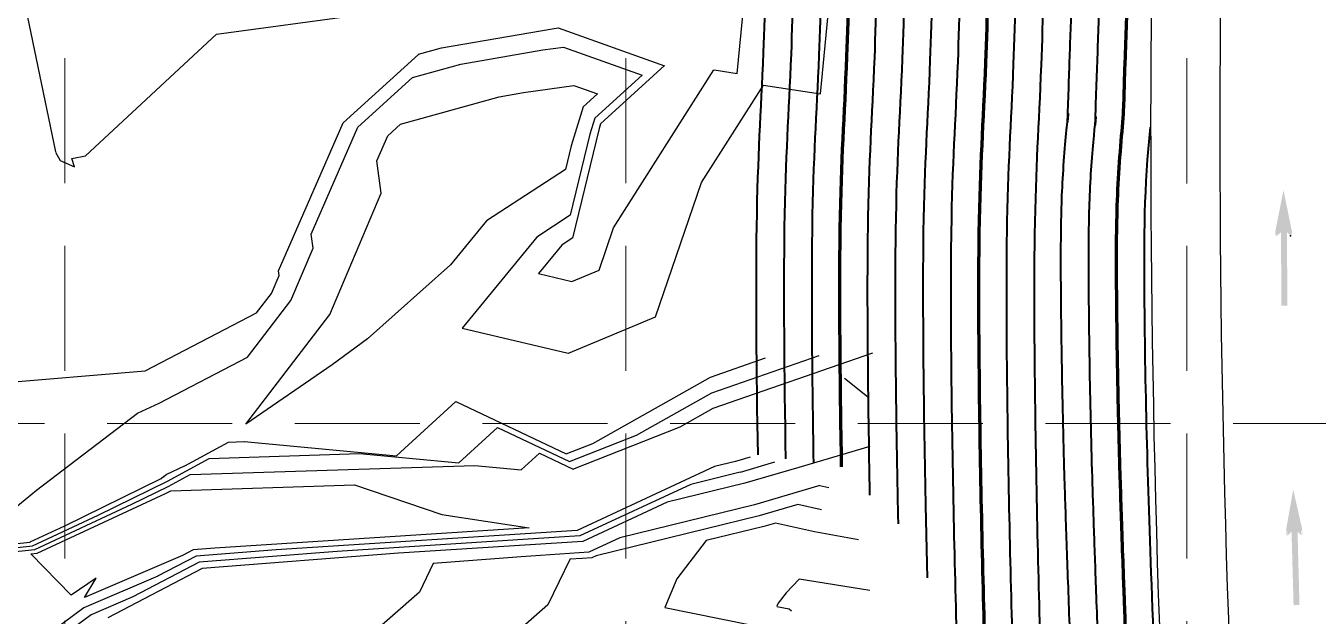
# Model space of a CAD drawing. Header units: feet. Extents: x 10084 to 13321, y 3329 to 8503.
# Drawn here: x 11858.5 to 12044.5, y 5888.4 to 5973.4 of the extents above; entities that cross this region are included whole.
import ezdxf

# ---------------------------------------------------------------- set-up
doc = ezdxf.new("R2010")
doc.units = ezdxf.units.FT
doc.header["$LTSCALE"] = 40
doc.header["$MEASUREMENT"] = 0
for name, pattern in [('( Dashdot )', [1.001, 0.5, -0.25, 0.001, -0.25]), ('DASHED', [0.75, 0.5, -0.25]), ('HIDDEN', [0.375, 0.25, -0.125])]:
    doc.linetypes.add(name, pattern=pattern)
for name, color, linetype in [('CONT-L', 55, 'Continuous'), ('CURB', 4, 'Continuous'), ('flow arrow', 4, 'Continuous'), ('GRID', 254, 'DASHED'), ('Level 1', 7, 'Continuous'), ('ROW', 3, '( Dashdot )')]:
    doc.layers.add(name, color=color, linetype=linetype)

msp = doc.modelspace()

# ---------------------------------------------------------------- hatches: boundary and pattern name
at = {"layer": 'flow arrow', "linetype": 'Continuous', "lineweight": 30}
h = msp.add_hatch(color=7, dxfattribs=at)
edge = h.paths.add_edge_path()
edge.add_line((12038.51, 5943.15), (12039.12, 5943.7))
edge.add_line((12039.12, 5943.7), (12039.18, 5933.12))
edge.add_line((12039.18, 5933.12), (12040.04, 5933.13))
edge.add_line((12040.04, 5933.13), (12039.98, 5943.71))
edge.add_line((12039.98, 5943.71), (12040.48, 5943.18))
edge.add_line((12040.48, 5943.18), (12040.48, 5943.18))
edge.add_ellipse((12040.53, 5943.71), major_axis=(0.003, -0.56), ratio=0.285714, start_angle=342.8173, end_angle=484.7269)
edge.add_line((12040.66, 5944.03), (12040.65, 5944.03))
edge.add_line((12040.65, 5944.03), (12039.48, 5949.75))
edge.add_line((12039.48, 5949.75), (12038.34, 5944.02))
edge.add_line((12038.34, 5944.02), (12038.34, 5944.02))
edge.add_ellipse((12038.47, 5943.69), major_axis=(0.003, -0.56), ratio=0.285714, start_angle=234.1685, end_angle=374.4967)
edge.add_line((12038.51, 5943.15), (12038.51, 5943.15))
edge.add_line((12038.51, 5943.15), (12038.51, 5943.15))
h = msp.add_hatch(color=7, dxfattribs=at)
edge = h.paths.add_edge_path()
edge.add_line((12042.01, 5900.1), (12041.5, 5900.63))
edge.add_line((12041.5, 5900.63), (12041.78, 5890.05))
edge.add_line((12041.78, 5890.05), (12040.93, 5890.02))
edge.add_line((12040.93, 5890.02), (12040.64, 5900.6))
edge.add_line((12040.64, 5900.6), (12040.05, 5900.04))
edge.add_line((12040.05, 5900.04), (12040.05, 5900.04))
edge.add_ellipse((12039.99, 5900.58), major_axis=(0.015, -0.56), ratio=0.285714, start_angle=-125.8315, end_angle=14.4967, ccw=False)
edge.add_line((12039.85, 5900.9), (12039.86, 5900.9))
edge.add_line((12039.86, 5900.9), (12040.88, 5906.66))
edge.add_line((12040.88, 5906.66), (12042.17, 5900.96))
edge.add_line((12042.17, 5900.96), (12042.17, 5900.96))
edge.add_ellipse((12042.05, 5900.64), major_axis=(0.015, -0.56), ratio=0.285714, start_angle=-17.1827, end_angle=124.7269, ccw=False)
edge.add_line((12042.01, 5900.1), (12042.01, 5900.1))
edge.add_line((12042.01, 5900.1), (12042.01, 5900.1))
edge.add_line((12042.01, 5900.1), (12042.01, 5900.1))

# ---------------------------------------------------------------- linework, layer by layer
at = {"layer": 'CONT-L', "color": 5}
for points, elevation in [([(11972.85, 5963.59), (11977.5, 6011.81)], 551), ([(11885.98, 5972.22), (11906.56, 5974.98)], 553), ([(11915.04, 5969.3), (11918.35, 5970.23)], 552), ([(11932.9, 5969.93), (11935.88, 5970.35)], 551), ([(11935.88, 5970.35), (11947.21, 5966.31)], 551), ([(11943.1, 5944.31), (11957.54, 5967.08)], 552), ([(11964.66, 5964.88), (11972.85, 5963.59)], 551), ([(11912.43, 5959.24), (11926.63, 5963.2)], 549), ([(11926.63, 5963.2), (11930.16, 5963.81)], 549), ([(11940.8, 5963.6), (11938.74, 5961.72)], 549), ([(11938.74, 5961.72), (11936.99, 5956.14)], 549), ([(11940.4, 5960.09), (11939.68, 5957.79)], 551), ([(11941.23, 5959.28), (11941.02, 5958.61)], 552), ([(11936.99, 5956.14), (11936.16, 5952.74)], 549), ([(11863.46, 5954.01), (11865.56, 5953.13)], 553), ([(11865.18, 5954.3), (11867.13, 5954.71)], 553), ([(11865.56, 5953.13), (11865.18, 5954.3)], 553), ([(11936.16, 5952.74), (11924.82, 5945.33)], 549), ([(11902.29, 5931.84), (11909.66, 5949.32)], 549), ([(11941.02, 5938.26), (11943.1, 5944.31)], 552), ([(11894.97, 5937.46), (11894.87, 5938.14)], 552), ([(11891.75, 5932.09), (11893.88, 5934.87)], 552), ([(11890.45, 5925.73), (11896.68, 5933.86)], 551), ([(11890.21, 5916.08), (11902.29, 5931.84)], 549), ([(11877.71, 5919.11), (11890.45, 5925.73)], 551), ([(11957.03, 5922.84), (11964.96, 5925.6)], 549), ([(11853.93, 5921.94), (11875.7, 5923.75)], 552), ([(11902.63, 5924.63), (11890.21, 5916.08)], 549), ([(11940.11, 5913.31), (11957.03, 5922.84)], 549), ([(11952.67, 5915.68), (11957.44, 5918.36)], 547), ([(11926.42, 5915.61), (11936.76, 5910.7)], 548), ([(11936.76, 5910.7), (11946.39, 5914.49)], 548), ([(11936.26, 5911.79), (11940.11, 5913.31)], 549), ([(11979.98, 5912.88), (11969.73, 5909.86)], 549), ([(11878.91, 5907.88), (11884.93, 5911.15)], 548), ([(11960.64, 5910.7), (11957.61, 5909.96)], 547), ([(11962.73, 5911.32), (11960.64, 5910.7)], 547), ([(11878.72, 5908.82), (11881.39, 5910.06)], 549), ([(11879.01, 5907.1), (11882.17, 5908.82)], 547), ([(11957.61, 5909.96), (11937.84, 5900.78)], 547), ([(11868.97, 5902.99), (11878.91, 5907.88)], 548), ([(11905.82, 5907.35), (11918.38, 5903.07)], 546), ([(11855.99, 5903.22), (11860.06, 5906.57)], 551), ([(11879.11, 5906.33), (11879.4, 5906.49)], 546), ([(11950.8, 5904.83), (11938.69, 5899.21)], 549), ([(11918.38, 5903.07), (11930.94, 5901.15)], 546), ([(11964.73, 5901.34), (11956.44, 5899.31)], 553), ([(11966.41, 5901.84), (11964.73, 5901.34)], 553), ([(11937.84, 5900.78), (11894.54, 5897.97)], 547), ([(11943.99, 5899.7), (11939.54, 5897.64)], 551), ([(11939.54, 5897.64), (11929.78, 5897)], 551), ([(11956.44, 5899.31), (11952.22, 5893.8)], 553), ([(11859.25, 5897.4), (11860.17, 5897.5)], 546), ([(11917.14, 5896.03), (11915.16, 5891.91)], 551), ([(11929.78, 5897), (11917.14, 5896.03)], 551), ([(11936.81, 5896.62), (11933.66, 5890.06)], 552), ([(11939.96, 5896.85), (11938.59, 5896.76)], 552), ([(11940.59, 5897.14), (11939.96, 5896.85)], 552), ([(11877.51, 5894.2), (11866.87, 5889.62)], 547), ([(11915.16, 5891.91), (11881.73, 5862.57)], 551), ([(11966.79, 5890.3), (11966.6, 5889.86)], 554), ([(11867.96, 5888.64), (11855.58, 5879.47)], 548)]:
    msp.add_lwpolyline(points, dxfattribs=dict(at, elevation=elevation))
at = {"layer": 'CONT-L', "color": 5, "extrusion": (0.995387, -0.095939, 0), "elevation": 11333.29}
msp.add_lwpolyline([(7086.55, 552), (7106.35, 552)], dxfattribs=at)
at = {"layer": 'CONT-L', "color": 5, "extrusion": (0.979363, 0.202111, 0), "elevation": 12821.61}
msp.add_lwpolyline([(3463.58, 553), (3434.74, 553)], dxfattribs=at)
at = {"layer": 'CONT-L', "color": 5, "extrusion": (-0.680564, 0.732689, 0), "elevation": -3713.39}
msp.add_lwpolyline([(-12747.47, 553), (-12773.2, 553)], dxfattribs=at)
at = {"layer": 'CONT-L', "color": 5, "extrusion": (0.170956, -0.985279, 0)}
for points, elevation in [([(12763.54, 552), (12779.71, 552)], -3844.82), ([(12765.86, 551), (12777.83, 551)], -3842.04)]:
    msp.add_lwpolyline(points, dxfattribs=dict(at, elevation=elevation))
at = {"layer": 'CONT-L', "color": 5, "extrusion": (0.138104, -0.990418, 0)}
for points, elevation in [([(12644.81, 552), (12645.69, 552)], -4267.58), ([(12639.47, 549), (12646.75, 549)], -4259.06)]:
    msp.add_lwpolyline(points, dxfattribs=dict(at, elevation=elevation))
at = {"layer": 'CONT-L', "color": 5, "extrusion": (0.33583, 0.941923, 0)}
for points, elevation in [([(-9236.03, 552), (-9252.25, 552)], 9634.38), ([(-9240.91, 549), (-9244.55, 549)], 9627.32)]:
    msp.add_lwpolyline(points, dxfattribs=dict(at, elevation=elevation))
at = {"layer": 'CONT-L', "color": 5, "extrusion": (-0.672308, 0.740272, 0), "elevation": -3591.67}
msp.add_lwpolyline([(-12818.92, 552), (-12833.57, 552)], dxfattribs=at)
at = {"layer": 'CONT-L', "color": 5, "extrusion": (0.268429, -0.963299, 0), "elevation": -2548.89}
msp.add_lwpolyline([(13078.35, 551), (13085.55, 551)], dxfattribs=at)
at = {"layer": 'CONT-L', "color": 5, "extrusion": (0.674369, -0.738394, 0)}
for points, elevation in [([(12848.53, 552), (12836.09, 552)], 3652.5), ([(12845.25, 551), (12836.03, 551)], 3651.34)]:
    msp.add_lwpolyline(points, dxfattribs=dict(at, elevation=elevation))
at = {"layer": 'CONT-L', "color": 5, "extrusion": (-0.154847, -0.987939, 0), "elevation": -7746.69}
msp.add_lwpolyline([(10889.34, 552), (10892.73, 552)], dxfattribs=at)
at = {"layer": 'CONT-L', "color": 5, "extrusion": (0.672308, -0.740272, 0)}
for points, elevation in [([(12820.08, 551), (12830.68, 551)], 3593.57), ([(12822.41, 549), (12824.88, 549)], 3597.36)]:
    msp.add_lwpolyline(points, dxfattribs=dict(at, elevation=elevation))
at = {"layer": 'CONT-L', "color": 5, "extrusion": (0.844299, -0.535873, 0), "elevation": 6905.33}
msp.add_lwpolyline([(11431.08, 551), (11447.67, 551)], dxfattribs=at)
at = {"layer": 'CONT-L', "color": 5, "extrusion": (0.91621, -0.400698, 0)}
for points, elevation in [([(10206.84, 552), (10230.1, 552)], 8518.8), ([(10213.57, 551), (10230.38, 551)], 8521), ([(10227.02, 549), (10230.95, 549)], 8525.42)]:
    msp.add_lwpolyline(points, dxfattribs=dict(at, elevation=elevation))
at = {"layer": 'CONT-L', "color": 5, "extrusion": (0.971392, -0.237481, 0)}
for points, elevation in [([(8622.8, 551), (8610.8, 551)], 10183.25), ([(8623.92, 552), (8607.67, 552)], 10184.36)]:
    msp.add_lwpolyline(points, dxfattribs=dict(at, elevation=elevation))
at = {"layer": 'CONT-L', "color": 5, "extrusion": (0.882618, 0.470092, 0), "elevation": 13269.83}
msp.add_lwpolyline([(-320.41, 553), (-321.8, 553)], dxfattribs=at)
at = {"layer": 'CONT-L', "color": 5, "extrusion": (0.990712, 0.135976, 0)}
for points, elevation in [([(4274.64, 549), (4279.34, 549)], 12608.01), ([(4268.13, 551), (4270.16, 551)], 12597.23)]:
    msp.add_lwpolyline(points, dxfattribs=dict(at, elevation=elevation))
at = {"layer": 'CONT-L', "color": 5, "extrusion": (0.946051, -0.324018, 0), "elevation": 9382.57}
msp.add_lwpolyline([(9483.28, 551), (9503.71, 551)], dxfattribs=at)
at = {"layer": 'CONT-L', "color": 5, "extrusion": (0.547153, -0.837032, 0), "elevation": 1554.17}
msp.add_lwpolyline([(13244.96, 551), (13239.25, 551)], dxfattribs=at)
at = {"layer": 'CONT-L', "color": 5, "extrusion": (0.774333, -0.632778, 0)}
for points, elevation in [([(12149.43, 549), (12141.26, 549)], 5471.71), ([(12152.21, 551), (12135.26, 551)], 5478.78), ([(12153.61, 552), (12148.3, 552)], 5482.31)]:
    msp.add_lwpolyline(points, dxfattribs=dict(at, elevation=elevation))
at = {"layer": 'CONT-L', "color": 5, "extrusion": (-0.547153, 0.837032, 0), "elevation": -1557.12}
msp.add_lwpolyline([(-13243.43, 552), (-13241.65, 552)], dxfattribs=at)
at = {"layer": 'CONT-L', "color": 5, "extrusion": (0.921417, -0.388576, 0)}
for points, elevation in [([(10090.33, 551), (10098.52, 551)], 8656.04), ([(10090.17, 552), (10092.97, 552)], 8653.07)]:
    msp.add_lwpolyline(points, dxfattribs=dict(at, elevation=elevation))
at = {"layer": 'CONT-L', "color": 5, "extrusion": (0.665424, -0.746465, 0), "elevation": 3498.37}
msp.add_lwpolyline([(12849.56, 549), (12833.54, 549)], dxfattribs=at)
at = {"layer": 'CONT-L', "color": 5, "extrusion": (-0.229653, -0.973273, 0)}
for points, elevation in [([(10249.77, 552), (10254.68, 552)], -8519.34), ([(10240.88, 551), (10256.56, 551)], -8509.16)]:
    msp.add_lwpolyline(points, dxfattribs=dict(at, elevation=elevation))
at = {"layer": 'CONT-L', "color": 5, "extrusion": (0.386219, -0.922407, 0), "elevation": -865.64}
msp.add_lwpolyline([(13303.69, 552), (13307.95, 552)], dxfattribs=at)
at = {"layer": 'CONT-L', "color": 5, "extrusion": (0.461068, -0.887365, 0), "elevation": 218.97}
msp.add_lwpolyline([(13269.33, 552), (13287.42, 552)], dxfattribs=at)
at = {"layer": 'CONT-L', "color": 5, "extrusion": (-0.386219, 0.922407, 0), "elevation": 856.31}
msp.add_lwpolyline([(-13299.24, 551), (-13312.85, 551)], dxfattribs=at)
at = {"layer": 'CONT-L', "color": 5, "extrusion": (-0.590605, 0.806961, 0), "elevation": -2248.8}
msp.add_lwpolyline([(-13110.34, 549), (-13104.07, 549)], dxfattribs=at)
at = {"layer": 'CONT-L', "color": 5, "extrusion": (0.328848, -0.944383, 0)}
for points, elevation in [([(13239.19, 548), (13255.53, 548)], -1659.2), ([(13238.65, 547), (13262.93, 547)], -1657.02)]:
    msp.add_lwpolyline(points, dxfattribs=dict(at, elevation=elevation))
at = {"layer": 'CONT-L', "color": 5, "extrusion": (-0.627154, -0.778895, 0), "elevation": -12124.12}
msp.add_lwpolyline([(5618.12, 546), (5613.9, 546)], dxfattribs=at)
at = {"layer": 'CONT-L', "color": 5, "extrusion": (0.490573, -0.8714, 0), "elevation": 706.68}
msp.add_lwpolyline([(13311.58, 548), (13324.02, 548)], dxfattribs=at)
at = {"layer": 'CONT-L', "color": 5, "extrusion": (0.420321, -0.907376, 0), "elevation": -378.41}
msp.add_lwpolyline([(13262.04, 551), (13265.47, 551)], dxfattribs=at)
at = {"layer": 'CONT-L', "color": 5, "extrusion": (0.673987, -0.738744, 0)}
for points, elevation in [([(12784.08, 549), (12795.67, 549)], 3661.34), ([(12796.02, 547), (12799.55, 547)], 3674.92)]:
    msp.add_lwpolyline(points, dxfattribs=dict(at, elevation=elevation))
at = {"layer": 'CONT-L', "color": 5, "extrusion": (-0.428866, -0.903368, 0)}
for points, elevation in [([(8229.93, 549), (8247.47, 549)], -10459.58), ([(8243.96, 547), (8249.31, 547)], -10458.04)]:
    msp.add_lwpolyline(points, dxfattribs=dict(at, elevation=elevation))
at = {"layer": 'CONT-L', "color": 5, "extrusion": (0.606834, -0.794828, 0)}
for points, elevation in [([(13011.02, 551), (13029.32, 551)], 2502.39), ([(13026.8, 549), (13027.21, 549)], 2511.92)]:
    msp.add_lwpolyline(points, dxfattribs=dict(at, elevation=elevation))
at = {"layer": 'CONT-L', "color": 5, "extrusion": (-0.673987, 0.738744, 0), "elevation": -3668.13}
msp.add_lwpolyline([(-12790.05, 548), (-12797.61, 548)], dxfattribs=at)
at = {"layer": 'CONT-L', "color": 5, "extrusion": (0.366243, -0.930519, 0), "elevation": -1127.06}
msp.add_lwpolyline([(13272.2, 547), (13288.77, 547)], dxfattribs=at)
at = {"layer": 'CONT-L', "color": 5, "extrusion": (0.478081, -0.878316, 0), "elevation": 489.37}
msp.add_lwpolyline([(13261.1, 549), (13268.27, 549)], dxfattribs=at)
at = {"layer": 'CONT-L', "color": 5, "extrusion": (0.032321, -0.999478, 0)}
for points, elevation in [([(12072.61, 549), (12074.9, 549)], -5526.17), ([(12069.78, 548), (12091.42, 548)], -5523.93), ([(12066.94, 547), (12107.95, 547)], -5521.69), ([(12064.1, 546), (12090.53, 546)], -5519.45)]:
    msp.add_lwpolyline(points, dxfattribs=dict(at, elevation=elevation))
at = {"layer": 'CONT-L', "color": 5, "extrusion": (-0.093659, -0.995604, 0)}
for points, elevation in [([(11283.85, 549), (11305.82, 549)], -7001.17), ([(11300.53, 548), (11314.86, 548)], -7001.03), ([(11317.2, 547), (11323.9, 547)], -7000.88)]:
    msp.add_lwpolyline(points, dxfattribs=dict(at, elevation=elevation))
at = {"layer": 'CONT-L', "color": 5, "extrusion": (0.282715, -0.959204, 0)}
for points, elevation in [([(13149.07, 548), (13143.94, 548)], -2286.43), ([(13152.22, 549), (13144.16, 549)], -2284.74), ([(13154.39, 551), (13144.58, 551)], -2281.36), ([(13150.58, 552), (13144.8, 552)], -2279.67)]:
    msp.add_lwpolyline(points, dxfattribs=dict(at, elevation=elevation))
at = {"layer": 'CONT-L', "color": 5, "extrusion": (-0.23843, 0.97116, 0)}
for points, elevation in [([(-13025.27, 548), (-13017.94, 548)], 2886.79), ([(-13026.14, 551), (-13006.19, 551)], 2881.75), ([(-13026.43, 552), (-13002.27, 552)], 2880.07)]:
    msp.add_lwpolyline(points, dxfattribs=dict(at, elevation=elevation))
at = {"layer": 'CONT-L', "color": 5, "extrusion": (-0.441121, 0.897447, 0)}
for points, elevation in [([(-13250.69, 549), (-13266.15, 549)], 62.71), ([(-13260.73, 547), (-13266.54, 547)], 61.23)]:
    msp.add_lwpolyline(points, dxfattribs=dict(at, elevation=elevation))
at = {"layer": 'CONT-L', "color": 5, "extrusion": (0.634793, -0.772682, 0), "elevation": 2974.87}
msp.add_lwpolyline([(12928.45, 549), (12928.94, 549)], dxfattribs=at)
at = {"layer": 'CONT-L', "color": 5, "extrusion": (-0.421027, 0.907048, 0), "elevation": 325.25}
msp.add_lwpolyline([(-13330.21, 548), (-13312.64, 548)], dxfattribs=at)
at = {"layer": 'CONT-L', "color": 5, "extrusion": (0.23843, -0.97116, 0), "elevation": -2885.11}
msp.add_lwpolyline([(13025.56, 549), (13014.02, 549)], dxfattribs=at)
at = {"layer": 'CONT-L', "color": 5, "extrusion": (-0.220259, -0.975441, 0)}
for points, elevation in [([(10378.93, 551), (10377.61, 551)], -8399.26), ([(10378.63, 552), (10375.11, 552)], -8395.93), ([(10378.33, 553), (10372.6, 553)], -8392.6)]:
    msp.add_lwpolyline(points, dxfattribs=dict(at, elevation=elevation))
at = {"layer": 'CONT-L', "color": 5, "extrusion": (0.422403, -0.906408, 0)}
for points, elevation in [([(13241.28, 546), (13261.63, 546)], -335.77), ([(13241.2, 547), (13256.6, 547)], -336.4)]:
    msp.add_lwpolyline(points, dxfattribs=dict(at, elevation=elevation))
at = {"layer": 'CONT-L', "color": 5, "extrusion": (0.441121, -0.897447, 0), "elevation": -60.5}
msp.add_lwpolyline([(13265.74, 546), (13266.29, 546)], dxfattribs=at)
at = {"layer": 'CONT-L', "color": 5, "extrusion": (-0.422403, 0.906408, 0)}
for points, elevation in [([(-13241.03, 549), (-13246.54, 549)], 337.67), ([(-13241.11, 548), (-13251.57, 548)], 337.03)]:
    msp.add_lwpolyline(points, dxfattribs=dict(at, elevation=elevation))
at = {"layer": 'CONT-L', "color": 5, "extrusion": (0.064764, -0.997901, 0)}
for points, elevation in [([(12288.07, 546), (12242.76, 546)], -5116.07), ([(12295.31, 548), (12260.32, 548)], -5114.44), ([(12295.68, 549), (12269.09, 549)], -5113.63)]:
    msp.add_lwpolyline(points, dxfattribs=dict(at, elevation=elevation))
at = {"layer": 'CONT-L', "color": 5, "extrusion": (-0.180292, -0.983613, 0), "elevation": -7962.34}
msp.add_lwpolyline([(10718.43, 553), (10711.99, 553)], dxfattribs=at)
at = {"layer": 'CONT-L', "color": 5, "extrusion": (0.10702, -0.994257, 0)}
for points, elevation in [([(12411.49, 548), (12422.64, 548)], -4595.5), ([(12411.78, 549), (12422.36, 549)], -4596.07), ([(12416.89, 547), (12422.92, 547)], -4594.93)]:
    msp.add_lwpolyline(points, dxfattribs=dict(at, elevation=elevation))
at = {"layer": 'CONT-L', "color": 5, "extrusion": (0.463628, -0.88603, 0)}
for points, elevation in [([(13262.81, 546), (13261.11, 546)], 283.32), ([(13262.78, 547), (13256.54, 547)], 284.31), ([(13262.74, 549), (13247.41, 549)], 286.28)]:
    msp.add_lwpolyline(points, dxfattribs=dict(at, elevation=elevation))
at = {"layer": 'CONT-L', "color": 5, "extrusion": (0.076588, -0.997063, 0)}
for points, elevation in [([(12302.55, 546), (12299.42, 546)], -4970.59), ([(12311.31, 547), (12299.78, 547)], -4969.67), ([(12320.08, 548), (12300.15, 548)], -4968.75), ([(12328.84, 549), (12300.52, 549)], -4967.84), ([(12355.14, 552), (12353.36, 552)], -4965.09)]:
    msp.add_lwpolyline(points, dxfattribs=dict(at, elevation=elevation))
at = {"layer": 'CONT-L', "color": 5, "extrusion": (0.713115, 0.701047, 0), "elevation": 12591.36}
msp.add_lwpolyline([(-4116.66, 546), (-4108.37, 546)], dxfattribs=at)
at = {"layer": 'CONT-L', "color": 5, "extrusion": (0.395077, -0.918648, 0)}
for points, elevation in [([(13244.39, 546), (13229.01, 546)], -723.49), ([(13235.43, 548), (13228.94, 548)], -720.83)]:
    msp.add_lwpolyline(points, dxfattribs=dict(at, elevation=elevation))
at = {"layer": 'CONT-L', "color": 5, "extrusion": (-0.463628, 0.88603, 0), "elevation": -285.29}
msp.add_lwpolyline([(-13262.76, 548), (-13251.97, 548)], dxfattribs=at)
at = {"layer": 'CONT-L', "color": 5, "extrusion": (-0.561493, 0.827482, 0), "elevation": -1787.05}
msp.add_lwpolyline([(-13130.49, 546), (-13126.15, 546)], dxfattribs=at)
at = {"layer": 'CONT-L', "color": 5, "extrusion": (0.85794, -0.51375, 0), "elevation": 7154.59}
msp.add_lwpolyline([(11150.88, 546), (11154.16, 546)], dxfattribs=at)
at = {"layer": 'CONT-L', "color": 5, "extrusion": (0.919946, -0.392046, 0), "elevation": 8684.75}
msp.add_lwpolyline([(10107.79, 553), (10103.31, 553)], dxfattribs=at)
at = {"layer": 'CONT-L', "color": 5, "extrusion": (0.724868, -0.688887, 0), "elevation": 4616.4}
msp.add_lwpolyline([(12518.04, 554), (12515.33, 554)], dxfattribs=at)
at = {"layer": 'CONT-L', "color": 5, "extrusion": (-0.158609, -0.987341, 0), "elevation": -7717.67}
msp.add_lwpolyline([(10893.75, 554), (10883.48, 554)], dxfattribs=at)
at = {"layer": 'CONT-L', "color": 5, "extrusion": (0.793243, -0.608906, 0), "elevation": 5905.93}
msp.add_lwpolyline([(11960.96, 554), (11959.09, 554)], dxfattribs=at)
at = {"layer": 'CONT-L', "color": 5, "extrusion": (0.595355, -0.803463, 0), "elevation": 2332.9}
msp.add_lwpolyline([(13041, 547), (13033.41, 547)], dxfattribs=at)
at = {"layer": 'CONT-L', "color": 5, "extrusion": (-0.659658, 0.751566, 0), "elevation": -3445.36}
msp.add_lwpolyline([(-12854.35, 552), (-12832.51, 552)], dxfattribs=at)
at = {"layer": 'CONT-L', "color": 5, "extrusion": (-0.19769, -0.980265, 0)}
for points, elevation in [([(10550.28, 553), (10566.96, 553)], -8135.92), ([(10566.07, 554), (10567.87, 554)], -8139.29)]:
    msp.add_lwpolyline(points, dxfattribs=dict(at, elevation=elevation))
at = {"layer": 'CONT-L', "color": 5, "extrusion": (-0.639061, -0.769156, 0), "elevation": -12178.46}
msp.add_lwpolyline([(5441.8, 554), (5442.21, 554)], dxfattribs=at)
at = {"layer": 'CURB', "color": 7, "extrusion": (0, 0, -1)}
msp.add_arc((-14045.37, 5958.35), 2015, 353.47337, 1.75283, dxfattribs=at)
at = {"layer": 'flow arrow', "color": 7, "linetype": 'Continuous', "lineweight": 30}
msp.add_point((12040.48, 5943.18), dxfattribs=at)
at = {"layer": 'GRID', "color": 252, "linetype": 'HIDDEN', "lineweight": 0, "ltscale": 1.8}
for p, q in [((11864.14, 3736.75), (11864.14, 8418.16)), ((11944.85, 3736.74), (11944.85, 8418.16)), ((12025.56, 3736.73), (12025.56, 8418.16)), ((10169.24, 5916.16), (13236.21, 5916.16))]:
    msp.add_line(p, q, dxfattribs=at)
at = {"layer": 'Level 1', "color": 5, "linetype": 'Continuous', "lineweight": 40}
for points, weights, knots in [([(12015.25, 5834.55), (12014.72, 5841.92), (12013.65, 5862.57), (12012.55, 5891.55), (12011.8, 5913.01), (12011.42, 5934.27), (12011.42, 5950.89), (12012.43, 5959.71), (12012.42, 5959.61), (12012.41, 5959.5), (12012.4, 5959.4), (12013.05, 5978.06), (12013.7, 5996.72), (12014.35, 6015.38), (12014.41, 6017.15), (12014.05, 6018.89), (12013.29, 6020.49), (12000, 6048.41), (12004.99, 6078.94), (12026.49, 6101.17), (12030.26, 6105.08), (12030.73, 6110.49), (12027.68, 6114.99), (12027.04, 6115.94), (12026.39, 6116.89), (12025.75, 6117.84), (12023.66, 6120.93), (12022.53, 6124.48), (12022.48, 6128.21), (12022.43, 6131.14), (12022.39, 6134.06), (12022.35, 6136.98), (12022.35, 6137.01), (12022.35, 6137.03), (12022.34, 6137.05), (12022.35, 6140.73), (12022.36, 6144.41), (12022.37, 6148.09)], [1, 1, 1, 1, 1, 1, 1, 1, 1, 1, 1, 1, 1, 1, 0.980964942882, 0.980964942882, 1, 0.881151453556, 0.881151453556, 1, 0.850829691509, 0.850829691509, 1, 1, 1, 1, 0.972098402033, 0.972098402033, 1, 1, 1, 1, 1, 1, 1, 1, 1, 1], [0, 0, 0, 0, 0.009406, 0.029782, 0.050158, 0.070533, 0.090909, 0.090909, 0.090909, 0.181818, 0.181818, 0.181818, 0.272727, 0.272727, 0.272727, 0.363636, 0.363636, 0.363636, 0.454545, 0.454545, 0.454545, 0.545455, 0.545455, 0.545455, 0.636364, 0.636364, 0.636364, 0.727273, 0.727273, 0.727273, 0.818182, 0.818182, 0.818182, 0.909091, 0.909091, 0.909091, 1, 1, 1, 1]), ([(12010.22, 5851.8), (12010.18, 5852.68), (12009.48, 5867.08), (12008.56, 5891.41), (12007.8, 5912.9), (12007.42, 5934.23), (12007.42, 5951.12), (12008.45, 5960.17), (12008.44, 5959.96), (12008.42, 5959.75), (12008.41, 5959.54), (12009.06, 5978.2), (12009.71, 5996.86), (12010.35, 6015.52), (12010.39, 6016.65), (12010.16, 6017.75), (12009.68, 6018.77), (11995.65, 6048.25), (12000.92, 6080.48), (12023.61, 6103.95), (12026.01, 6106.44), (12026.31, 6109.88), (12024.37, 6112.74), (12023.73, 6113.69), (12023.08, 6114.64), (12022.44, 6115.59), (12019.9, 6119.33), (12018.55, 6123.64), (12018.48, 6128.15), (12018.46, 6129.2), (12018.45, 6130.25), (12018.43, 6131.3)], [1, 1, 1, 1, 1, 1, 1, 1, 1, 1, 1, 1, 1, 1, 0.980964942882, 0.980964942882, 1, 0.881151453556, 0.881151453556, 1, 0.850829691509, 0.850829691509, 1, 1, 1, 1, 0.972098402033, 0.972098402033, 1, 1, 1, 1], [0, 0, 0, 0, 0.001746, 0.029087, 0.056429, 0.08377, 0.111111, 0.111111, 0.111111, 0.222222, 0.222222, 0.222222, 0.333333, 0.333333, 0.333333, 0.444444, 0.444444, 0.444444, 0.555556, 0.555556, 0.555556, 0.666667, 0.666667, 0.666667, 0.777778, 0.777778, 0.777778, 0.888889, 0.888889, 0.888889, 1, 1, 1, 1])]:
    msp.add_rational_spline(points, weights, degree=3, knots=knots, dxfattribs=at)
at = {"layer": 'Level 1', "color": 5, "linetype": 'Continuous', "lineweight": 70}
msp.add_rational_spline([(12017.51, 5867.54), (12017.16, 5875.71), (12016.47, 5894.06), (12015.8, 5913.11), (12015.42, 5934.3), (12015.42, 5950.66), (12016.4, 5959.26), (12017.05, 5977.92), (12017.7, 5996.58), (12018.35, 6015.24), (12018.43, 6017.66), (12017.94, 6020.03), (12016.9, 6022.21), (12004.35, 6048.58), (12009.07, 6077.4), (12029.36, 6098.39), (12034.51, 6103.72), (12035.15, 6111.1), (12030.99, 6117.23), (12030.35, 6118.18), (12029.7, 6119.13), (12029.06, 6120.08), (12027.41, 6122.52), (12026.52, 6125.33), (12026.48, 6128.27), (12026.46, 6129.65), (12026.44, 6131.03), (12026.41, 6132.42)], [1, 1, 1, 1, 1, 1, 1, 1, 1, 1, 0.980964942882, 0.980964942882, 1, 0.881151453556, 0.881151453556, 1, 0.850829691509, 0.850829691509, 1, 1, 1, 1, 0.972098402033, 0.972098402033, 1, 1, 1, 1], degree=3, knots=[0, 0, 0, 0, 0.022796, 0.056864, 0.090932, 0.125, 0.125, 0.125, 0.25, 0.25, 0.25, 0.375, 0.375, 0.375, 0.5, 0.5, 0.5, 0.625, 0.625, 0.625, 0.75, 0.75, 0.75, 0.875, 0.875, 0.875, 1, 1, 1, 1], dxfattribs=at)
at = {"layer": 'Level 1', "color": 5, "linetype": 'Continuous', "lineweight": 40}
for points, knots in [([(11963.88, 5911.66), (11963.68, 5923.65), (11963.46, 5950.17), (11964.66, 5964.66), (11965.1, 5983.6), (11965.5, 5991.62)], [0, 0, 0, 0, 0.329549, 0.723665, 1, 1, 1, 1]), ([(11967.89, 5911.08), (11967.68, 5923.26), (11967.46, 5949.94), (11968.66, 5964.45), (11969.1, 5983.45), (11969.49, 5991.42)], [0, 0, 0, 0, 0.333509, 0.725297, 1, 1, 1, 1]), ([(11971.9, 5910.5), (11971.69, 5922.88), (11971.45, 5949.71), (11972.66, 5964.24), (11973.1, 5983.3), (11973.49, 5991.22)], [0, 0, 0, 0, 0.337435, 0.726916, 1, 1, 1, 1]), ([(11979.99, 5905.85), (11979.72, 5919.72), (11979.4, 5948.78), (11980.65, 5963.82), (11981.09, 5983.01), (11981.48, 5990.83)], [0, 0, 0, 0, 0.365201, 0.73836, 1, 1, 1, 1]), ([(11984.08, 5901.73), (11984.05, 5902.83), (11983.74, 5918), (11983.4, 5948.52), (11984.64, 5963.61), (11985.09, 5982.87), (11985.47, 5990.63)], [0, 0, 0, 0, 0.028105, 0.387913, 0.747721, 1, 1, 1, 1]), ([(11988.26, 5893.96), (11988.17, 5897.59), (11987.77, 5915.23), (11987.4, 5948.38), (11988.64, 5963.39), (11989.09, 5982.72), (11989.47, 5990.43)], [0, 0, 0, 0, 0.090309, 0.427088, 0.763867, 1, 1, 1, 1]), ([(11994.09, 5850.37), (11993.74, 5855.43), (11992.96, 5868.59), (11991.89, 5904.62), (11991.4, 5948.23), (11992.64, 5963.18), (11993.08, 5982.58), (11993.46, 5990.23)], [0, 0, 0, 0, 0.154485, 0.382932, 0.611378, 0.839825, 1, 1, 1, 1]), ([(12002.08, 5850.83), (12001.73, 5855.88), (12000.95, 5868.92), (11999.89, 5904.78), (11999.4, 5947.95), (12000.63, 5962.77), (12001.08, 5982.31), (12001.46, 5989.89)], [0, 0, 0, 0, 0.155194, 0.383481, 0.611767, 0.840053, 1, 1, 1, 1]), ([(12007.31, 5834.62), (12007.05, 5837.87), (12006.21, 5848.83), (12005.08, 5864.84), (12003.88, 5904.86), (12003.41, 5947.81), (12004.63, 5962.57), (12005.08, 5982.19), (12005.46, 5989.75)], [0, 0, 0, 0, 0.078778, 0.274777, 0.470776, 0.666775, 0.862773, 1, 1, 1, 1]), ([(12022.26, 5851.17), (12022.2, 5852.49), (12021.48, 5867.22), (12020.55, 5891.84), (12019.8, 5913.22), (12019.42, 5934.34), (12019.42, 5950.43), (12020.37, 5958.8)], [0, 0, 0, 0, 0.023546, 0.26766, 0.511773, 0.755887, 1, 1, 1, 1])]:
    msp.add_open_spline(points, degree=3, knots=knots, dxfattribs=at)
at = {"layer": 'Level 1', "color": 5, "linetype": 'Continuous', "lineweight": 70}
for points, knots in [([(11975.91, 5909.92), (11975.69, 5922.49), (11975.45, 5949.47), (11976.65, 5964.03), (11977.09, 5983.16), (11977.48, 5991.02)], [0, 0, 0, 0, 0.34133, 0.728521, 1, 1, 1, 1]), ([(11999.37, 5833.58), (11999.09, 5836.99), (11998.24, 5848.18), (11997.08, 5864.43), (11995.89, 5904.7), (11995.4, 5948.09), (11996.63, 5962.97), (11997.08, 5982.43), (11997.46, 5990.03)], [0, 0, 0, 0, 0.08141, 0.276807, 0.472204, 0.667601, 0.862998, 1, 1, 1, 1])]:
    msp.add_open_spline(points, degree=3, knots=knots, dxfattribs=at)
at = {"layer": 'ROW', "color": 7, "linetype": 'Continuous'}
msp.add_arc((14045.37, 5958.35), 2025, 178.28333, 186.52663, dxfattribs=at)

doc.saveas('drawing.dxf')
